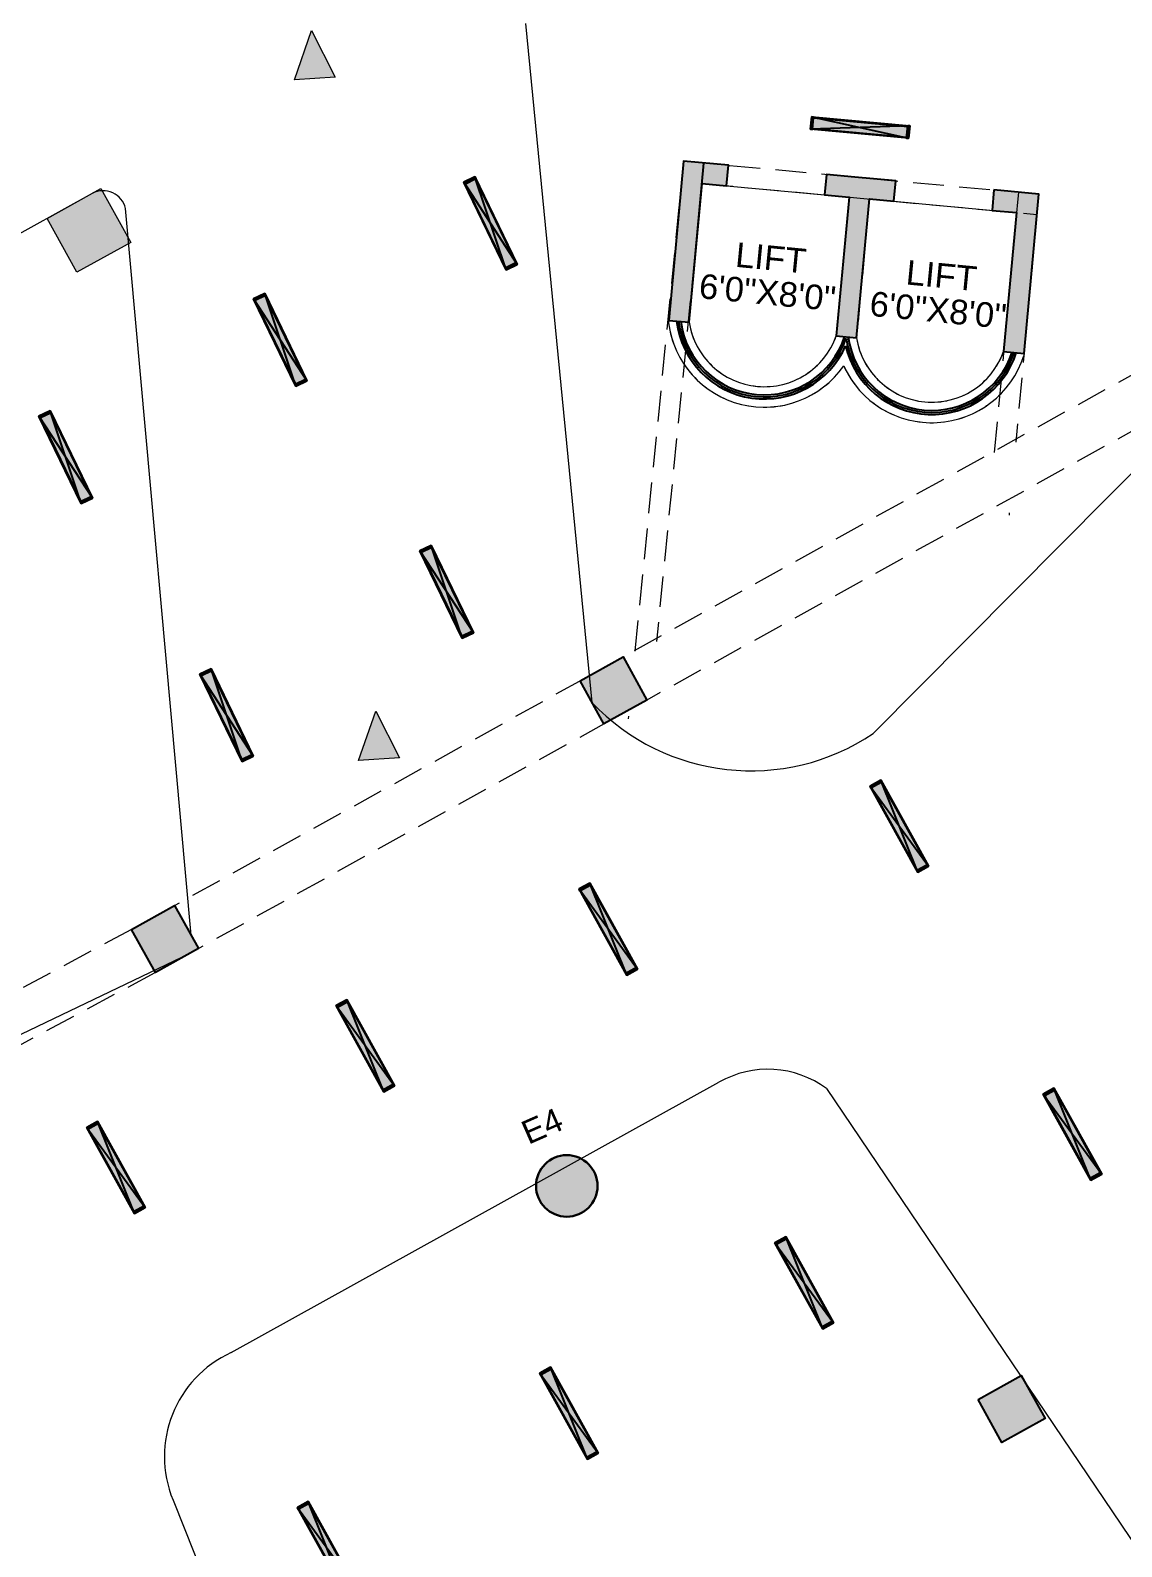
# Model space of a CAD drawing. Header units: inches. Extents: x 1182429 to 1211915, y -922309 to -906718.
# Drawn here: x 1210370 to 1210902, y -911495 to -910756 of the extents above; entities that cross this region are included whole.
import ezdxf

# ---------------------------------------------------------------- set-up
doc = ezdxf.new("R2010")
doc.units = ezdxf.units.IN
doc.header["$LTSCALE"] = 6
doc.linetypes.add('DASHED2', pattern=[0.375, 0.25, -0.125])
for name, color, linetype in [('CELLING', 34, 'Continuous'), ('E-WIRING', 5, 'Continuous'), ('TW', 5, 'Continuous'), ('WID', 4, 'Continuous')]:
    doc.layers.add(name, color=color, linetype=linetype)
for name, color, linetype, lineweight in [('COL MARK', 210, 'Continuous', 18), ('column', 240, 'Continuous', 25), ('Hatch', 251, 'Continuous', 0), ('v.b', 200, 'Continuous', 5), ('W', 250, 'Continuous', 5), ('wall', 7, 'Continuous', 30), ('wall new', 3, 'Continuous', 25)]:
    doc.layers.add(name, color=color, linetype=linetype, lineweight=lineweight)
doc.styles.add('ARI', font='arial.ttf')
pattern_1 = [(0, (-27.81927828272455, 2.940102126449346), (0, 0.001397), [0.001016, -0.000381]), (90, (-27.81927828272455, 2.940102126449346), (-0.001397, 0), [0.001016, -0.000381])]

# ---------------------------------------------------------------- blocks, each defined once
blk = doc.blocks.new('sdfdsf')
at = {"lineweight": -3}
blk.add_hatch(color=7, dxfattribs=at).paths.add_polyline_path([(23236.66559868997, 14983.34885737138), (23242.08212489375, 14983.34885737138), (23242.08212489375, 15029.49406542082), (23236.66559868997, 15029.49406542082)])
at = {"layer": 'Hatch'}
h = blk.add_hatch(dxfattribs=at)
h.set_pattern_fill('ANGLE', color=5, scale=0.0002)
h.set_pattern_definition(pattern_1)
h.paths.add_polyline_path([(23236.37386179186, 15029.49354817548), (23242.37386179186, 15029.49354817548), (23242.37386179186, 15030.44133051667), (23236.37386179186, 15030.44133051667)])
h = blk.add_hatch(dxfattribs=at)
h.set_pattern_fill('ANGLE', color=5, scale=0.0002)
h.set_pattern_definition(pattern_1)
h.paths.add_polyline_path([(23236.37386179186, 14983.34885737138), (23242.37386179186, 14983.34885737138), (23242.37386179186, 14982.44133051666), (23236.37386179186, 14982.44133051666)])
for p, q in [((23242.37386179186, 15030.44133051667), (23236.37386179186, 14982.44133051666)), ((23242.37386179186, 14982.44133051666), (23236.37386179186, 15030.44133051667))]:
    blk.add_line(p, q)
at = {"layer": 'CELLING', "color": 5}
for points in [[(23236.37386179186, 14982.44133051666), (23242.37386179186, 14982.44133051666), (23242.37386179186, 15030.44133051667), (23236.37386179186, 15030.44133051667)], [(23242.37386179186, 15029.49354817548), (23236.37386179186, 15029.49354817548), (23236.37386179186, 15030.44133051667), (23242.37386179186, 15030.44133051667)], [(23236.37386179186, 15029.49354817548), (23242.37386179186, 15029.49354817548), (23242.37386179186, 15030.44133051667), (23236.37386179186, 15030.44133051667)], [(23236.66559868997, 14983.34885737138), (23242.08212489375, 14983.34885737138), (23242.08212489375, 15029.49406542082), (23236.66559868997, 15029.49406542082)], [(23236.37386179186, 14983.34885737138), (23242.37386179186, 14983.34885737138), (23242.37386179186, 14982.44133051666), (23236.37386179186, 14982.44133051666)], [(23236.37386179186, 14983.34885737138), (23242.37386179186, 14983.34885737138), (23242.37386179186, 14982.44133051666), (23236.37386179186, 14982.44133051666)]]:
    blk.add_lwpolyline(points, close=True, dxfattribs=at)

msp = doc.modelspace()

# ---------------------------------------------------------------- hatches: boundary and pattern name
at = {"layer": 'COL MARK', "lineweight": 30, "true_color": 0xffc6b3}
h = msp.add_hatch(color=31, dxfattribs=at)
h.dxf.hatch_style = 1
h.paths.add_polyline_path([(1210378.069618152, -910847.3766918699), (1210404.310253065, -910832.836090804), (1210418.850854131, -910859.076725717), (1210392.610219218, -910873.6173267831)])
at = {"layer": 'COL MARK'}
h = msp.add_hatch(color=256, dxfattribs=at)
h.dxf.hatch_style = 1
h.paths.add_polyline_path([(1210378.069618152, -910847.3766918699), (1210404.310253065, -910832.836090804), (1210418.850854131, -910859.076725717), (1210392.610219218, -910873.6173267831)])
at = {"layer": 'COL MARK', "lineweight": 30, "true_color": 0xffc6b3}
h = msp.add_hatch(color=31, dxfattribs=at)
h.dxf.hatch_style = 1
edge = h.paths.add_edge_path()
edge.add_arc((1210631.442781493, -911319.0678306802), 14.999999999832, 0, 360)
at = {"layer": 'COL MARK'}
h = msp.add_hatch(color=256, dxfattribs=at)
h.dxf.hatch_style = 1
edge = h.paths.add_edge_path()
edge.add_arc((1210631.442781493, -911319.0678306802), 14.999999999832, 0, 360)
at = {"layer": 'column', "ltscale": 10, "true_color": 0xffc6b3}
h = msp.add_hatch(color=31, dxfattribs=at)
h.dxf.hatch_style = 1
h.paths.add_polyline_path([(1210697.404740733, -910830.35734992), (1210709.353394794, -910831.4662530398), (1210710.277480727, -910821.509041322), (1210688.371614948, -910819.476052269), (1210681.16374467, -910897.1423036654), (1210691.120956387, -910898.0663895992)])
h = msp.add_hatch(color=31, dxfattribs=at)
h.dxf.hatch_style = 1
h.paths.add_polyline_path([(1210771.985981233, -910827.2359414716), (1210758.072096971, -910825.944653801), (1210757.148011038, -910835.901865519), (1210769.096665099, -910837.0107686387), (1210762.812880754, -910904.7198083187), (1210772.77009247, -910905.6438942519), (1210779.053876817, -910837.934854572), (1210791.002530877, -910839.0437576919), (1210791.926616811, -910829.0865459742)])
h = msp.add_hatch(color=31, dxfattribs=at)
h.dxf.hatch_style = 1
h.paths.add_polyline_path([(1210839.721233055, -910833.5221584536), (1210838.797147122, -910843.479370171), (1210850.745801183, -910844.5882732907), (1210844.462016836, -910912.2973129693), (1210854.419228555, -910913.2213989028), (1210861.627098833, -910835.5551475065)])
h = msp.add_hatch(color=31, dxfattribs=at)
h.dxf.hatch_style = 1
h.paths.add_polyline_path([(1210637.913272536, -911072.846220548), (1210658.905780466, -911061.2137396951), (1210670.538261319, -911082.2062476256), (1210649.545753389, -911093.8387284786)])
at = {"layer": 'column', "ltscale": 10}
h = msp.add_hatch(color=256, dxfattribs=at)
h.dxf.hatch_style = 1
h.paths.add_polyline_path([(1210637.913272536, -911072.846220548), (1210658.905780466, -911061.2137396951), (1210670.538261319, -911082.2062476256), (1210649.545753389, -911093.8387284786)])
at = {"layer": 'column', "ltscale": 10, "true_color": 0xffc6b3}
h = msp.add_hatch(color=31, dxfattribs=at)
h.dxf.hatch_style = 1
h.paths.add_polyline_path([(1210419.241314928, -911194.0178961001), (1210440.233822859, -911182.3854152471), (1210451.866303711, -911203.3779231776), (1210430.873795781, -911215.0104040304)])
at = {"layer": 'column', "ltscale": 10}
h = msp.add_hatch(color=256, dxfattribs=at)
h.dxf.hatch_style = 1
h.paths.add_polyline_path([(1210419.241314928, -911194.0178961001), (1210440.233822859, -911182.3854152471), (1210451.866303711, -911203.3779231776), (1210430.873795781, -911215.0104040304)])
at = {"layer": 'column', "ltscale": 10, "true_color": 0xffc6b3}
h = msp.add_hatch(color=31, dxfattribs=at)
h.dxf.hatch_style = 1
h.paths.add_polyline_path([(1210832.011767204, -911423.1252573314), (1210853.004275134, -911411.4927764785), (1210864.636755987, -911432.485284409), (1210843.644248057, -911444.1177652619)])
at = {"layer": 'column', "ltscale": 10}
h = msp.add_hatch(color=256, dxfattribs=at)
h.dxf.hatch_style = 1
h.paths.add_polyline_path([(1210832.011767204, -911423.1252573314), (1210853.004275134, -911411.4927764785), (1210864.636755987, -911432.485284409), (1210843.644248057, -911444.1177652619)])
at = {"layer": 'W', "ltscale": 10}
h = msp.add_hatch(color=256, dxfattribs=at)
h.dxf.hatch_style = 1
h.paths.add_polyline_path([(1210498.661449885, -910779.8973213519), (1210507.035907019, -910755.8048816671), (1210518.565387704, -910778.5567663668)])
h = msp.add_hatch(color=256, dxfattribs=at)
h.dxf.hatch_style = 1
h.paths.add_polyline_path([(1210529.917424658, -911111.7014118107), (1210538.291881792, -911087.6089721259), (1210549.821362477, -911110.3608568256)])
at = {"layer": 'wall new', "lineweight": 9, "ltscale": 6, "true_color": 0xffc6b3}
h = msp.add_hatch(dxfattribs=at)
h.set_pattern_fill('AR-CONC', color=31, scale=0.06)
h.set_pattern_definition([(49.99999999999999, (89429.78012453532, -9755.464999238611), (10.93108013976024, -0.9563451323341852), [1.143, -12.573]), (355, (89429.78012453532, -9755.464999238611), (-2.11460528549816, 11.46341071434211), [0.9144, -10.0584350502]), (100.4514447, (89430.69104495528, -9755.544694448588), (8.816474825421196, 10.50706511473171), [0.9714005279999998, -10.685414676]), (46.18420000000001, (89429.78012453532, -9752.41699923866), (16.26474245352779, -2.522539675963629), [1.7145, -18.8595]), (96.63555760999992, (89431.13551853527, -9752.627209238592), (14.24424804309018, 14.84556747586329), [1.4571013884, -16.0281364896]), (351.1841511700001, (89429.78012453532, -9752.41699923866), (14.24424804389862, 14.84556747513196), [1.3715980242, -15.0875839152]), (21, (89431.3041245353, -9753.178999238648), (9.096863476147949, -6.135911891225256), [1.143, -12.573]), (326.0000000000001, (89431.3041245353, -9753.178999238648), (3.708121700858824, 11.05127796733916), [0.9144, -10.0584]), (71.45144499999999, (89432.06219649129, -9753.690325232572), (12.80498515672297, 4.915366133154314), [0.971400528, -10.685396256]), (37.50000000000001, (89429.78012453532, -9755.464999238611), (0.185316195035509, 5.073302332389186), [0, -9.93648, 0, -10.2108, 0, -10.0965]), (7.499999999999999, (89429.78012453532, -9755.464999238611), (4.009179750618345, 6.010834489087171), [0, -5.821679999999999, 0, -9.70788, 0, -3.8481]), (327.5, (89426.38160453527, -9755.464999238611), (8.135435710012283, -0.3437246395604066), [0, -3.81, 0, -11.8872, 0, -15.7734]), (317.5, (89424.8576045353, -9755.464999238611), (8.887750883161083, 1.525589461999982), [0, -4.952999999999999, 0, -7.89432, 0, -11.2014])])
h.paths.add_polyline_path([(1210625.381873526, -912419.6997527842), (1210756.522714797, -912438.0587970695), (1210865.239066755, -912431.7890233953), (1210979.868471422, -912425.1782384425), (1211053.358264532, -912420.9400133563), (1211190.584196407, -912420.9400133563), (1211915.043504362, -911011.1520963821), (1210784.451736658, -909888.5172889488), (1210131.787805183, -910156.0074514099), (1210191.015161174, -910299.5196222215), (1209102.850325668, -910744.9759953165), (1209828.160210054, -912516.9858332934), (1210145.275468138, -912453.9735272881), (1210444.910315336, -912394.4346613225)])
h.paths.add_polyline_path([(1210626.768302089, -912409.796328334), (1210756.931998799, -912428.018577399), (1210864.663314068, -912421.8056117117), (1210979.292718735, -912415.1948267589), (1211053.070149221, -912410.9400133563), (1211184.479888183, -912410.9400133563), (1211902.803970721, -911013.0911612356), (1210782.109870206, -909900.284362475), (1210144.855753603, -910161.4589102914), (1210204.084678045, -910304.9748815735), (1209115.893010254, -910750.4422388613), (1209835.217425194, -912507.8289330311), (1210142.94271773, -912443.8107093297), (1210442.884953007, -912384.0536036665)], flags=16)

# ---------------------------------------------------------------- linework, layer by layer
at = {"layer": 'COL MARK', "color": 31, "true_color": 0xffc6b3, "elevation": 44665.68765111649}
msp.add_lwpolyline([(1210378.069618152, -910847.3766918699), (1210404.310253065, -910832.836090804), (1210418.850854131, -910859.076725717), (1210392.610219218, -910873.6173267831)], close=True, dxfattribs=at)
at = {"layer": 'COL MARK', "elevation": 44665.68765111649}
msp.add_lwpolyline([(1210378.069618152, -910847.3766918699), (1210404.310253065, -910832.836090804), (1210418.850854131, -910859.076725717), (1210392.610219218, -910873.6173267831)], close=True, dxfattribs=at)
at = {"layer": 'COL MARK', "color": 31, "lineweight": 30, "true_color": 0xffc6b3}
msp.add_circle((1210631.442781493, -911319.0678306802, 44665.68765111657), 14.999999999832, dxfattribs=at)
at = {"layer": 'COL MARK'}
msp.add_circle((1210631.442781493, -911319.0678306802, 44665.68765111657), 14.999999999832, dxfattribs=at)
at = {"layer": 'column', "color": 31, "ltscale": 10, "true_color": 0xffc6b3}
for points, elevation in [([(1210697.404740733, -910830.35734992), (1210709.353394794, -910831.4662530398), (1210710.277480727, -910821.509041322), (1210688.371614948, -910819.476052269), (1210681.16374467, -910897.1423036654), (1210691.120956387, -910898.0663895992), (1210698.328826667, -910820.4001382022)], 48634.80820885851), ([(1210771.985981233, -910827.2359414716), (1210758.072096971, -910825.944653801), (1210757.148011038, -910835.901865519), (1210769.096665099, -910837.0107686387), (1210762.812880754, -910904.7198083187), (1210772.77009247, -910905.6438942519), (1210779.053876817, -910837.934854572), (1210791.002530877, -910839.0437576919), (1210791.926616811, -910829.0865459742), (1210771.985981233, -910827.2359414716)], 48634.80820885851), ([(1210839.721233055, -910833.5221584536), (1210838.797147122, -910843.479370171), (1210850.745801183, -910844.5882732907), (1210844.462016836, -910912.2973129693), (1210854.419228555, -910913.2213989028), (1210861.627098833, -910835.5551475065), (1210839.721233055, -910833.5221584536)], 48634.80820885851), ([(1210637.913272536, -911072.846220548), (1210658.905780466, -911061.2137396951), (1210670.538261319, -911082.2062476256), (1210649.545753389, -911093.8387284786), (1210637.913272536, -911072.846220548)], 44665.68765111649), ([(1210419.241314928, -911194.0178961001), (1210440.233822859, -911182.3854152471), (1210451.866303711, -911203.3779231776), (1210430.873795781, -911215.0104040304), (1210419.241314928, -911194.0178961001)], 44665.68765111649), ([(1210832.011767204, -911423.1252573314), (1210853.004275134, -911411.4927764785), (1210864.636755987, -911432.485284409), (1210843.644248057, -911444.1177652619), (1210832.011767204, -911423.1252573314)], 44665.68765111649)]:
    msp.add_lwpolyline(points, dxfattribs=dict(at, elevation=elevation))
at = {"layer": 'column', "ltscale": 10, "elevation": 44665.68765111649}
for points in [[(1210637.913272536, -911072.846220548), (1210658.905780466, -911061.2137396951), (1210670.538261319, -911082.2062476256), (1210649.545753389, -911093.8387284786), (1210637.913272536, -911072.846220548)], [(1210419.241314928, -911194.0178961001), (1210440.233822859, -911182.3854152471), (1210451.866303711, -911203.3779231776), (1210430.873795781, -911215.0104040304), (1210419.241314928, -911194.0178961001)], [(1210832.011767204, -911423.1252573314), (1210853.004275134, -911411.4927764785), (1210864.636755987, -911432.485284409), (1210843.644248057, -911444.1177652619), (1210832.011767204, -911423.1252573314)]]:
    msp.add_lwpolyline(points, dxfattribs=at)
at = {"layer": 'TW', "ltscale": 10}
msp.add_line((1210857.243701337, -910835.0719720158, 48634.80820885851), (1210857.2824579, -910835.110455815, 48634.80820885851), dxfattribs=at)
at = {"layer": 'v.b', "color": 31, "linetype": 'DASHED2', "ltscale": 10, "true_color": 0xffc6b3}
for p, q in [((1210688.371614949, -910819.4760522691, 48634.80820885851), (1210664.539499399, -911059.5376329346, 44665.68765111649)), ((1210698.328826666, -910820.4001382022, 48634.80820885851), (1210675.173430822, -911053.645101938, 44665.68765111649)), ((1210688.371614949, -910819.4760522691, 48634.80820885851), (1210861.627098833, -910835.5551475058, 48634.80820885851)), ((1210697.404740733, -910830.3573499201, 48634.80820885851), (1210860.703012901, -910845.5123592273, 48634.80820885851)), ((1210769.096665099, -910837.0107686388, 48634.80820885851), (1210762.812880754, -910904.7198083185, 48634.80820885851)), ((1210851.669887117, -910834.6310615728, 48634.80820885851), (1210839.810775324, -910962.4153754109, 44665.68765111649)), ((1210861.627098834, -910835.5551475058, 48634.80820885851), (1210850.398217124, -910956.5486054932, 44665.68765111649)), ((1210779.053876817, -910837.9348545722, 48634.80820885851), (1210772.770092471, -910905.6438942504, 48634.80820885851)), ((1210681.16374467, -910897.1423036655, 48634.80820885851), (1210691.120956388, -910898.0663895987, 48634.80820885851)), ((1210762.812880754, -910904.7198083178, 48634.80820885851), (1210772.770092471, -910905.6438942509, 48634.80820885851)), ((1210844.462016838, -910912.2973129696, 48634.80820885851), (1210854.419228555, -910913.2213989029, 48634.80820885851)), ((1210913.569548035, -910920.098089768, 44665.68765111649), (1210658.905780466, -911061.213739695, 44665.68765111649)), ((1210932.884004989, -910936.8338199849, 44665.68765111649), (1210670.53826132, -911082.2062476254, 44665.68765111649)), ((1210847.211358276, -910990.8876502991, 48634.80820885851), (1210847.102819435, -910992.0571786931, 48634.80820885851)), ((1210658.905780466, -911061.213739695, 44665.68765111649), (1210419.241314928, -911194.0178961, 44665.68765111649)), ((1210670.538261319, -911082.2062476252, 44665.68765111649), (1210430.873795781, -911215.0104040301, 44665.68765111649)), ((1210661.503097255, -911090.1233984635, 48634.80820885851), (1210661.394558311, -911091.2929268483, 48634.80820885851)), ((1210419.241314928, -911194.0178961001, 44665.68765111649), (1210182.705198746, -911320.9894954234, 44665.68765111649)), ((1210430.59239513, -911215.163888114, 44665.68765111649), (1210194.056278948, -911342.1354874374, 44665.68765111649))]:
    msp.add_line(p, q, dxfattribs=at)
for centre, radius, start, end in [((1210727.811797139, -910892.2893625313, 48634.80820885851), 47.14285714274021, 187.3395553437753, 325.1212575701902), ((1210727.811797139, -910892.2893625313, 48634.80820885851), 37.14285714274021, 188.9478457694483, 340.4477803700981), ((1210809.460933222, -910899.8668671835, 48634.80820885851), 37.14285714274021, 188.9478457694483, 340.4477803700981), ((1210809.460933222, -910899.8668671835, 48634.80820885851), 47.14285714274021, 204.2743685659136, 342.0560707936747)]:
    msp.add_arc(centre, radius, start, end, dxfattribs=at)
at = {"layer": 'W', "color": 1, "ltscale": 10}
for p, q in [((1210780.82928919, -911098.5669333409, 44665.68765111649), (1211233.518483204, -910642.181759553, 44665.68765111649)), ((1210611.282176827, -910752.445651233, 44665.68765111649), (1210643.729512962, -911083.3424745133, 44665.68765111649)), ((1210185.638295457, -910954.0077663541, 44665.68765111649), (1210400.127611606, -910835.1537984768, 44665.68765111649)), ((1210448.249756785, -911196.8513368893, 44665.68765111649), (1210416.259058164, -910842.5907856004, 44665.68765111649)), ((1210192.055937543, -911327.9577375302, 44665.68765111649), (1210447.849627245, -911205.6036654399, 44750.33097142771)), ((1210467.821595845, -911400.3243949139, 44665.68765111649), (1210705.652745539, -911268.5361252984, 44933.69101886662)), ((1210758.138750188, -911271.6495275889, 44933.69101886662), (1210924.059448448, -911517.3163673469, 45818.21597675703)), ((1210439.452493051, -911472.20153077, 44665.68765111649), (1210739.011508824, -912224.5447550652, 44343.2675343692))]:
    msp.add_line(p, q, dxfattribs=at)
at = {"layer": 'W', "ltscale": 10}
for p, q in [((1210688.371614949, -910819.4760522691, 48634.80820885851), (1210681.16374467, -910897.1423036653, 48634.80820885851)), ((1210688.371614949, -910819.4760522691, 48634.80820885851), (1210710.277480727, -910821.5090413222, 48634.80820885851)), ((1210709.353394794, -910831.4662530398, 48634.80820885851), (1210710.277480727, -910821.5090413223, 48634.80820885851)), ((1210697.404740733, -910830.3573499201, 48634.80820885851), (1210691.120956388, -910898.0663895987, 48634.80820885851)), ((1210697.404740733, -910830.3573499201, 48634.80820885851), (1210709.353394794, -910831.4662530398, 48634.80820885851)), ((1210757.148011039, -910835.9018655191, 48634.80820885851), (1210758.072096972, -910825.9446538015, 48634.80820885851)), ((1210758.072096972, -910825.9446538014, 48634.80820885851), (1210791.926616811, -910829.0865459741, 48634.80820885851)), ((1210791.002530878, -910839.0437576919, 48634.80820885851), (1210791.926616811, -910829.0865459744, 48634.80820885851)), ((1210709.353394794, -910831.4662530398, 48634.80820885851), (1210757.148011039, -910835.9018655191, 48634.80820885851)), ((1210757.148011039, -910835.9018655191, 48634.80820885851), (1210769.096665099, -910837.0107686387, 48634.80820885851)), ((1210769.096665099, -910837.0107686388, 48634.80820885851), (1210762.812880754, -910904.7198083185, 48634.80820885851)), ((1210838.797147122, -910843.4793701711, 48634.80820885851), (1210839.721233056, -910833.5221584537, 48634.80820885851)), ((1210839.721233056, -910833.5221584536, 48634.80820885851), (1210861.627098834, -910835.5551475065, 48634.80820885851)), ((1210861.627098834, -910835.5551475065, 48634.80820885851), (1210854.419228555, -910913.2213989027, 48634.80820885851)), ((1210779.053876817, -910837.9348545722, 48634.80820885851), (1210772.770092471, -910905.6438942504, 48634.80820885851)), ((1210779.053876817, -910837.9348545722, 48634.80820885851), (1210791.002530878, -910839.0437576919, 48634.80820885851)), ((1210791.002530878, -910839.0437576919, 48634.80820885851), (1210844.771474153, -910844.0338217312, 48634.80820885851)), ((1210838.797147122, -910843.4793701712, 48634.80820885851), (1210850.745801183, -910844.5882732912, 48634.80820885851)), ((1210850.745801183, -910844.5882732911, 48634.80820885851), (1210844.462016838, -910912.2973129695, 48634.80820885851)), ((1210681.16374467, -910897.1423036653, 48634.80820885851), (1210681.055205726, -910898.3118320501, 48634.80820885851)), ((1210681.16374467, -910897.1423036655, 48634.80820885851), (1210691.120956388, -910898.0663895987, 48634.80820885851)), ((1210762.812880754, -910904.7198083178, 48634.80820885851), (1210772.770092471, -910905.6438942509, 48634.80820885851)), ((1210844.462016838, -910912.2973129696, 48634.80820885851), (1210854.419228555, -910913.2213989029, 48634.80820885851)), ((1210854.419228555, -910913.2213989029, 48634.80820885851), (1210854.310689714, -910914.390927297, 48634.80820885851))]:
    msp.add_line(p, q, dxfattribs=at)
at = {"layer": 'W', "ltscale": 10, "elevation": 44665.68765111692}
for points in [[(1210498.661449885, -910779.8973213519), (1210507.035907019, -910755.8048816671), (1210518.565387704, -910778.5567663668), (1210498.661449885, -910779.8973213519)], [(1210529.917424658, -911111.7014118107), (1210538.291881792, -911087.6089721259), (1210549.821362477, -911110.3608568256), (1210529.917424658, -911111.7014118107)]]:
    msp.add_lwpolyline(points, dxfattribs=at)
at = {"layer": 'W', "color": 1, "ltscale": 10}
for centre, radius, start, end in [((1210405.310692372, -910845.1249845438, 44665.68765111649), 11.23783243317055, 13.03263614682847, 117.4656742755855), ((1210721.279665087, -911009.9052429378, 44665.68765111649), 106.803806467677, 223.4396396424305, 303.8872834671067), ((1210729.513382429, -911310.2549486445, 44933.69101886662), 48.0602768843471, 53.44359375037285, 119.7669382857297), ((1210490.838038812, -911450.9457798547, 44665.68765111649), 55.60828409691489, 114.4502604769233, 202.4725476505627)]:
    msp.add_arc(centre, radius, start, end, dxfattribs=at)
at = {"layer": 'W', "ltscale": 10}
for centre, radius, start, end in [((1210727.811797139, -910892.2893625313, 48634.80820885851), 47.14285714274021, 187.3395553437753, 325.1212575701902), ((1210727.811797139, -910892.2893625313, 48634.80820885851), 37.14285714274021, 188.9478457694483, 340.4477803700981), ((1210809.460933222, -910899.8668671835, 48634.80820885851), 37.14285714274021, 188.9478457694483, 340.4477803700981), ((1210809.460933222, -910899.8668671835, 48634.80820885851), 47.14285714274021, 204.2743685659136, 342.0560707936747)]:
    msp.add_arc(centre, radius, start, end, dxfattribs=at)
at = {"layer": 'WID', "ltscale": 10}
for centre, radius, start, end in [((1210727.811797139, -910892.2893625313, 48634.80820885851), 43.14285714274021, 186.9327369505363, 336.563798466172), ((1210727.811797139, -910892.2893625313, 48634.80820885851), 42.14285714274021, 187.2277176813397, 341.3239156331725), ((1210727.811797139, -910892.2893625313, 48634.80820885851), 41.14285714274021, 187.5374017645954, 341.8582246668125), ((1210809.460933222, -910899.8668671835, 48634.80820885851), 43.14285714274021, 192.8318276738373, 342.4628891922234), ((1210809.460933222, -910899.8668671835, 48634.80820885851), 42.14285714274021, 188.0717105183374, 342.1679084578626), ((1210809.460933222, -910899.8668671835, 48634.80820885851), 41.14285714274021, 187.5374014750626, 341.8582243779372)]:
    msp.add_arc(centre, radius, start, end, dxfattribs=at)

# ---------------------------------------------------------------- block references
at = {"layer": 'E-WIRING', "xscale": -1}
for p, rotation in [((1193709.974747356, -932576.1347133208, 48634.90476563718), 264.7642405456401), ((1238394.190415861, -913005.8630942709, 820688.5334417603), 28.99194803124319), ((1238252.287025143, -913055.9872794583, 44669.27905464947), 28.99194803124319), ((1238133.827043758, -913112.8573454309, 44667.40013215249), 28.99194803124319), ((1238478.649828839, -913155.9587637387, 44717.56187914895), 28.99194803124319), ((1238012.285694079, -913172.211895918, 44665.68765119656), 28.99194803124319), ((1238347.847313236, -913228.4397537817, 44717.56187914895), 28.99194803124319), ((1238233.1060533, -913292.0207948687, 44717.56187914895), 28.99194803124319), ((1238114.954007689, -913357.4918387702, 44717.56187914895), 28.99194803124319)]:
    msp.add_blockref('sdfdsf', p, dxfattribs=dict(at, rotation=rotation))
at = {"layer": 'E-WIRING', "extrusion": (-0.08290495321003313, 0.1418551336218914, 0.9864095953499022), "xscale": -1, "rotation": 175.5914650168565}
for p in [(-607605.4407625846, 857240.5284071933, -3458008.353782648), (-607488.3016043324, 857186.4820510284, -3458316.240385385), (-607369.0702100894, 1401468.154735789, -190684.1211945568), (-607496.3467001268, 2145872.845524365, 4277456.475951321), (-607373.3656371867, 2145816.771058379, 4277133.179391777)]:
    msp.add_blockref('sdfdsf', p, dxfattribs=at)

# ---------------------------------------------------------------- texts
at = {"layer": 'wall', "color": 31, "lineweight": 25, "true_color": 0xffc6b3, "style": 'ARI'}
for s, p in [('LIFT', (1210713.244309747, -910870.9527185973, 44665.68765111656)), ('6\'0"X8\'0"', (1210695.520623923, -910886.2249351934, 44665.68765111656)), ('LIFT', (1210796.435708467, -910879.5423925146, 44665.68765111656)), ('6\'0"X8\'0"', (1210778.712022644, -910894.8146091108, 44665.68765111656))]:
    msp.add_text(s, height=12, rotation=354.4773187689856, dxfattribs=at).set_placement(p)
at = {"layer": 'wall', "style": 'ARI'}
for s, height, rotation, p in [('LIFT', 12, 354.4773187689856, (1210713.244309747, -910870.9527185973, 44665.68765111656)), ('6\'0"X8\'0"', 12, 354.4773187689856, (1210695.520623923, -910886.2249351934, 44665.68765111656)), ('LIFT', 12, 354.4773187689856, (1210796.435708467, -910879.5423925146, 44665.68765111656)), ('6\'0"X8\'0"', 12, 354.4773187689856, (1210778.712022644, -910894.8146091108, 44665.68765111656)), ('E4', 11.52, 23.72568541916115, (1210612.722263962, -911299.0768489633, 50061.88745212109))]:
    msp.add_text(s, height=height, rotation=rotation, dxfattribs=at).set_placement(p)

doc.saveas('drawing.dxf')
